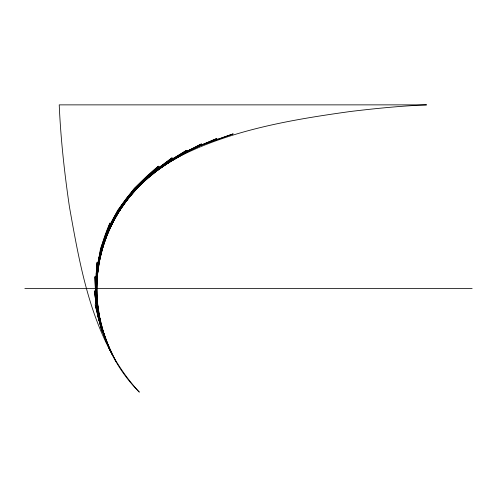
<?xml version="1.0" encoding="UTF-8"?>
<svg xmlns="http://www.w3.org/2000/svg" width="497" height="497" viewBox="0 0 497 497"><rect width="100%" height="100%" fill="white"/><g stroke="black" fill="none" stroke-linecap="round" stroke-linejoin="round"><path stroke-width="0.75" d="M96.039 281.961L96.095 275.835L95.368 289.465L95.604 293.975M96.66 297.622L96.915 273.567M96.666 293.715L97.437 272.331M96.673 277.96L96.884 273.53M96.666 289.347L97.884 269.256M96.188 284.265L96.53 278.916M96.673 276.618L96.872 273.561M96.157 274.325L96.99 262.509L95.368 289.465L96.387 300.269M96.654 280.768L97.027 276.17M97.151 274.636L97.331 272.337L97.145 274.599M96.188 285.048C96.387 263.485 101.22 242.642 109.955 223.01L100.556 248.475L96.232 274.307L97.977 262.981M97.188 275.332L97.493 272.281M97.139 275.015L97.3 273.549M96.698 281.513L98.978 261.459M99.151 259.919L99.325 258.378L99.102 259.838M97.182 270.53L98.325 260.714L102.022 246.574L106.867 233.547L103.668 242.828M97.108 277.643L99.829 257.943M98.195 265.665L98.878 261.292M97.188 275.655L100.406 255.75M97.176 271.275L98.443 263.69M98.207 266.255L99.313 260.204M98.872 262.428L98.592 263.932L99.388 260.192M97.213 271.294L102.022 246.574L111.987 221.488L117.671 210.355L134.339 188.27L158.45 166.166C132.842 186.81 110.906 213.604 102.245 245.835M98.182 267.007L102.842 245.773M100.17 254.688L102.022 246.574M98.568 264.708L103.817 243.139M101.09 252.097L102.798 245.68M99.176 261.335L104.755 240.349M99.735 256.893L102.773 245.742M98.325 260.714L105.575 234.746L111.987 221.488L119.311 209.492L115.124 216.934M101.202 251.979L103.755 243.126L102.214 248.276M101.574 250.507L104.258 241.759M99.549 257.645L106.911 233.553M102.649 246.655L104.246 241.685M100.611 254.234L107.936 232.024M101.668 250.525L108.793 230.328M102.009 248.773L109.359 229.192M107.861 232.031L103.724 242.816L112.409 222.445M105.029 239.523L107.576 233.13M106.035 236.752L106.911 234.652M107.501 233.255L108.377 231.155M119.342 209.541L107.135 232.826C117.534 207.212 135.476 184.629 157.835 168.402L136.737 187.22L130.512 194.7M104.494 240.946L114.31 218.972M106.128 236.771L114.894 218.115M110.036 227.166L112.303 222.37M107.135 232.826L111.9 223.103M107.961 232.366L115.801 216.431M109.098 229.223L111.85 223.731M113.571 220.301L114.254 218.928M113.049 221.42L113.745 220.065M108.414 230.589L119.833 209.821M111.098 225.47L120.746 208.653M111.502 224.253L121.249 207.908M119.317 210.393L116.534 214.952L120.231 209.162M119.28 210.424L114.006 218.972L127.741 198.291M114.496 218.81L121.784 207.05M120.243 209.063L119.025 210.945L120.286 209.02M157.835 168.402L136.737 187.22L119.696 208.858L126.642 198.378L145.627 177.864L172.136 157.766L159.077 167.477M116.683 215.033L129.711 196.122M117.54 213.455L129.226 197.06L121.56 207.473M122.597 205.348L127.741 198.191L119.696 208.858M118.858 211.138L120.659 208.697M123.635 204.074L128.754 197.334L124.542 202.844M122.343 206.05L123.268 204.832M124.66 203.012L130.699 195.11M124.523 202.894L128.232 198.104M125.834 200.987L126.766 199.813M125.853 200.974L127.723 198.62M121.311 207.137L136.638 188.382M124.654 202.95L136.52 188.891M126.008 200.993L136.159 189.326M137.178 188.158L138.7 186.406M133.612 191.6L135.588 189.376M127.456 198.918L128.462 197.794M129.978 196.104L131.997 193.849M133.01 192.724L136.041 189.345M129.096 196.452L135.072 189.873M131.699 193.805L136.358 188.736M132.972 192.519L134.525 190.848M129.133 196.445L147.82 176.982L159.754 167.75L139.129 185.543M131.22 194.414L148.901 176.59L139.645 185.033M133.668 191.761L147.398 178.33L140.657 184.735M139.645 184.971L140.738 183.902M141.825 182.84L147.82 176.982L170.204 160.394L160.985 166.886M136.172 189.003L138.415 186.866M149.069 176.733L150.193 175.671M148.883 176.565L143.322 181.709L147.311 178.162M141.633 183.579L148.305 177.429M145.658 179.603L147.367 178.056L144.018 181.02M150.218 175.472L149.081 176.503L150.193 175.553M145.627 179.436L147.348 177.926M143.503 181.846L161.115 167.116L185.735 152.436M143.633 181.542L159.208 168.887L149.119 176.876M150.585 175.13L152.306 173.745M153.449 172.826L159.754 167.75M146.161 179.218L147.342 178.28M160.376 167.998L162.743 166.128L161.525 166.986M148.572 176.944L150.374 175.528M151.573 174.584L153.368 173.173M154.567 172.229L155.766 171.285M156.816 170.409L150.051 175.584L172.416 159.568L184.48 152.504L201.502 143.894L171.508 159.58M158.052 169.465L161.115 167.116M155.542 171.459L159.17 168.732M155.518 171.378L159.164 168.694M156.095 170.968L159.115 168.756M154.499 172.459L170.347 161.432M171.614 160.55L172.881 159.667M154.548 171.968L155.797 171.123M158.916 169.005L160.786 167.737M162.028 166.886L165.768 164.352M167.017 163.501L168.887 162.233L166.973 163.513M158.127 169.477L160.655 167.775M162.55 166.495L165.706 164.37M155.014 171.95L173.204 159.674M164.258 165.016L171.161 160.407M170.173 160.357L158.481 167.98L186.524 150.336L171.477 159.537M171.154 160.388L161.022 166.936L184.48 152.504L198.048 146.41M164.178 165.308L162.202 166.452L164.085 165.246M165.973 164.041L167.862 162.836M169.117 162.034L170.372 161.233M164.383 165.035L170.254 161.301M162.202 166.452L164.134 165.246M166.073 164.047L171.235 160.835M165.955 164.053L171.192 160.835M165.333 164.495L179.305 156.338M165.501 164.55L186.605 152.374M171.477 159.58L184.48 152.504L217.009 138.439L198.725 146.106L233.037 133.923L198.725 146.106M170.819 161.034C225.793 130.754 288.794 120.075 350.236 111.514C375.608 108.47 401.06 105.923 426.6 104.867L59.224 104.867C60.715 139.098 64.492 173.198 69.474 207.087C81.023 271.741 93.007 342.259 139.334 392.133A146.485 146.485 0 0 1 105.898 340.364M172.416 159.568L198.054 146.453L186.418 152.101M24.85 288.552L472.15 288.552M105.501 339.227L115.795 361.344M105.476 339.234L110.769 351.814L101.581 327.697L106.128 341.333L98.766 316.813M102.245 330.66L111.962 354.342M105.47 339.252L109.265 348.521L101.674 326.877M105.029 337.798L107.576 344.614M106.128 341.333L102.214 330.654L106.687 343.253L98.294 317.707L95.175 304.717L101.829 331.176L98.294 317.707L96.225 304.475M101.587 326.896L104.73 337.084L99.201 316.527M95.679 295.479L96.114 303.742L101.953 329.946L98.294 317.707L94.312 290.813L96.114 303.742L98.4 315.346M101.226 325.405L101.792 327.529M100.823 324.789L98.735 316.8L101.953 329.946M98.58 312.719L103.83 334.332M100.748 323.969L99.071 316.558L101.413 326.958L96.685 302.574L97.934 310.65M99.096 315.725L100.761 323.963L97.151 302.176M96.648 299.169L96.896 300.673M97.114 299.815L99.885 319.627M96.642 302.561L96.958 304.81M97.17 306.314L98.437 315.322L95.368 289.465L94.902 276.68L96.114 303.742M97.48 305.959L97.201 303.698L98.307 312.837L96.201 289.645M97.195 302.101L97.499 305.152M97.654 306.674L97.803 308.196M96.648 289.167L97.884 308.202M96.157 290.291L96.399 294.733M96.673 283.75L97.455 303.804M96.163 291.901L96.48 300.287M96.455 289.968L96.567 295.336M96.114 275.829L96.511 300.281M103.711 334.17A146.485 146.485 0 0 1 101.612 327.169M97.269 304.232A146.485 146.485 0 0 1 97.12 302.779M105.898 236.74A146.485 146.485 0 0 1 106.687 234.696"/></g></svg>
